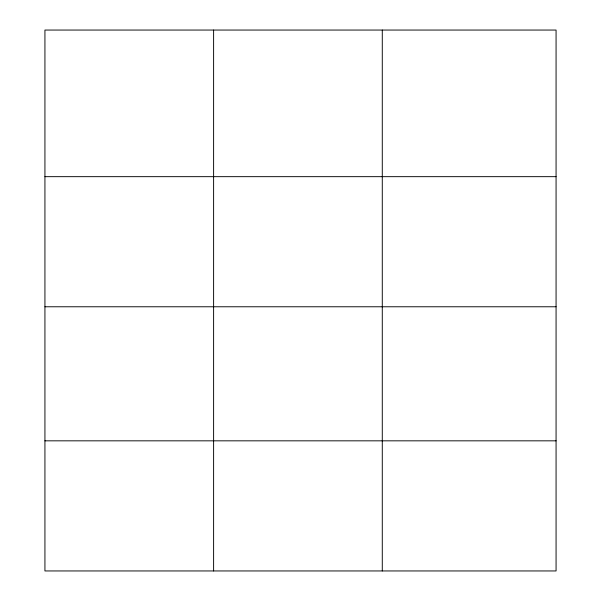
<?xml version="1.0" encoding="UTF-8"?>
<svg xmlns="http://www.w3.org/2000/svg" width="601" height="601" viewBox="0 0 601 601"><rect width="100%" height="100%" fill="white"/><g stroke="black" fill="none" stroke-linecap="round" stroke-linejoin="round"><path stroke-width="0.9" d="M556.068 306.773L556.068 30.05L44.932 30.05L44.932 570.95L556.068 570.95L556.068 306.773L44.932 306.773M44.932 176.664L556.068 176.664M44.932 440.833L556.068 440.833M382.281 30.05L382.281 570.95M213.61 30.05L213.61 570.95"/></g></svg>
